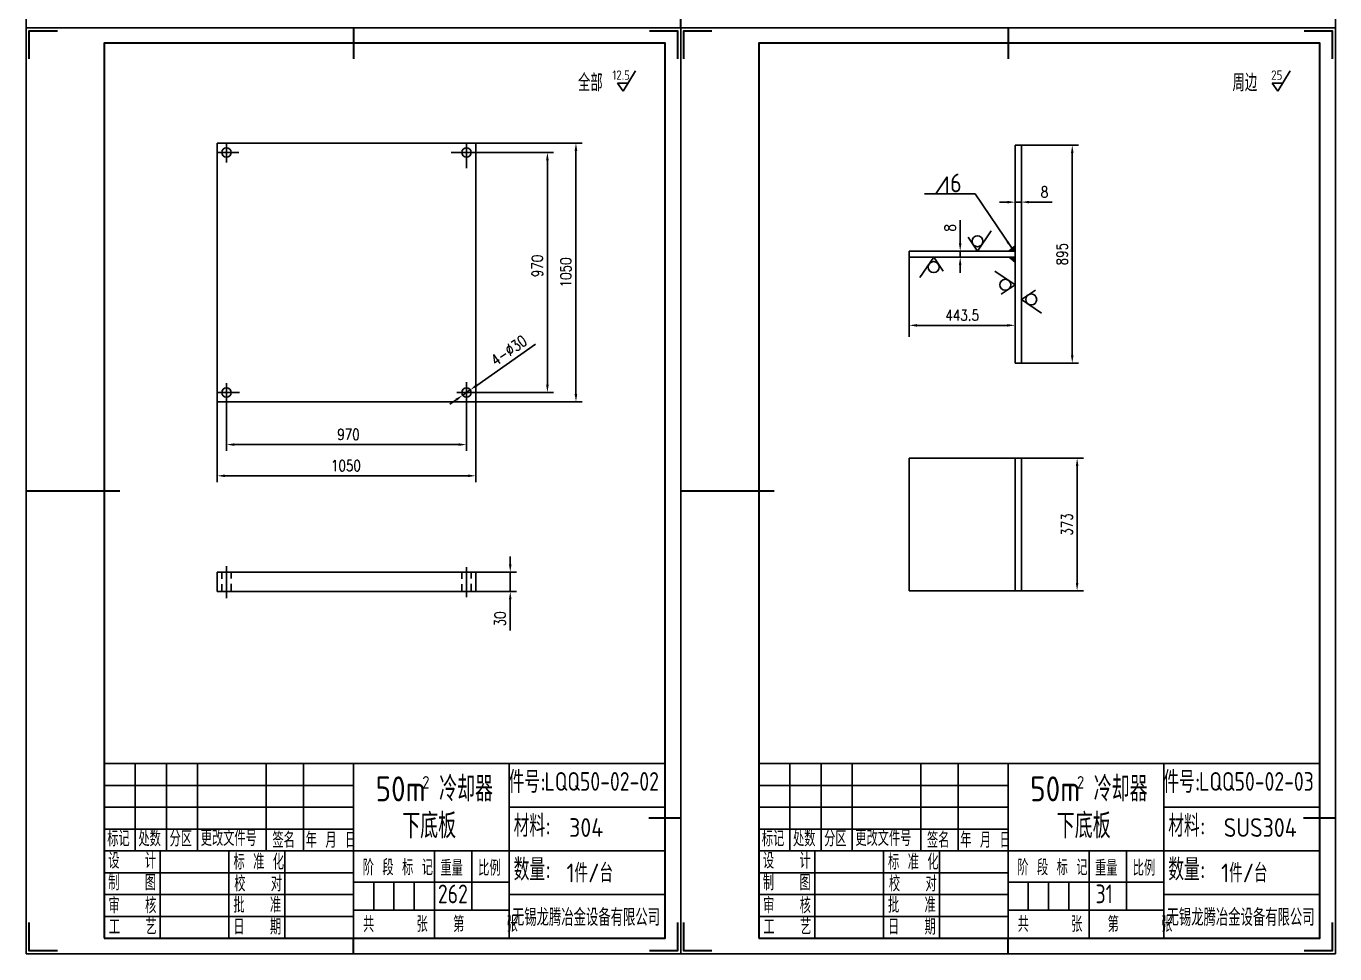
# Paper-space layout '布局1' of a CAD drawing. Extents: x 1187 to 4862, y -125 to 1349.
# Drawn here: x 3812.1 to 4231.9, y -125 to 172.5 of the extents above; entities that cross this region are included whole.
import ezdxf

# ---------------------------------------------------------------- set-up
doc = ezdxf.new("R2010")
doc.units = 0
doc.header["$MEASUREMENT"] = 0
doc.linetypes.add('CENTER', pattern=[50.8, 31.75, -6.35, 6.35, -6.35])
doc.linetypes.add('HIDDEN', pattern=[9.525, 6.35, -3.175])
doc.layers.get('DEFPOINTS').update_dxf_attribs({"linetype": 'CONTINUOUS'})
for name, color, linetype in [('一般注释', 5, 'CONTINUOUS'), ('中心线', 1, 'CENTER'), ('可见轮廓线', 7, 'CONTINUOUS'), ('图框_外框线', 7, 'CONTINUOUS'), ('图框_标题栏文字', 6, 'CONTINUOUS'), ('尺寸标注', 5, 'CONTINUOUS'), ('虚线', 4, 'HIDDEN')]:
    doc.layers.add(name, color=color, linetype=linetype)
doc.layers.add('图框_内框线', color=5, linetype='CONTINUOUS', lineweight=30)
doc.layers.add('图框_角线', color=5, linetype='CONTINUOUS', lineweight=30)
doc.styles.add('TH_GBDIM', font='romans.shx', dxfattribs={"width": 0.8, "bigfont": 'gbcbig.shx'})
doc.styles.add('工程字', font='gbenor.shx', dxfattribs={"bigfont": 'gbcbig.shx'})
doc.styles.add('总图名称', font='gbenor.shx', dxfattribs={"height": 8, "bigfont": 'gbcbig.shx'})
doc.dimstyles.new('TH_GBDIM', dxfattribs={"dimtxt": 3.5, "dimasz": 2.5, "dimexe": 2, "dimexo": 0, "dimgap": 1.5, "dimtad": 1, "dimdec": 1, "dimzin": 0, "dimdsep": 46, "dimtxsty": 'TH_GBDIM', "dimcen": 2.5, "dimclrd": 130, "dimclre": 130, "dimclrt": 3, "dimadec": 0, "dimazin": 0, "dimtfac": 0.714286, "dimtdec": 1, "dimtmove": 0, "dimatfit": 3, "dimfxl": 0, "dimtolj": 1, "dimtzin": 0, "dimlwd": -1, "dimlwe": -1, "dimarcsym": 0})

# ---------------------------------------------------------------- blocks, each defined once
blk = doc.blocks.new('*D157')
at = {"layer": 'DEFPOINTS', "color": 0}
for p in [(3954.59, 55.9), (3952.14, 54.17)]:
    blk.add_point(p, dxfattribs=at)
at = {"layer": '尺寸标注', "color": 5}
for p, q in [((3975.46, 70.51), (3956.64, 57.33)), ((3952.14, 54.17), (3954.59, 55.9)), ((3950.09, 52.74), (3948.04, 51.31))]:
    blk.add_line(p, q, dxfattribs=at)
for points in [[(3956.4, 57.67), (3956.88, 56.99), (3954.59, 55.9)], [(3949.85, 53.08), (3950.33, 52.4), (3952.14, 54.17)]]:
    blk.add_solid(points, dxfattribs=at)
at = {"layer": '尺寸标注', "color": 5, "insert": (3966.96, 68.53), "char_height": 3.5, "attachment_point": 5, "rotation": 35.005, "style": 'TH_GBDIM'}
blk.add_mtext('\\A1;4-%%C30', dxfattribs=at)
blk = doc.blocks.new('*D156')
at = {"layer": 'DEFPOINTS', "color": 0}
for p in [(3876.36, 55.04), (3953.36, 55.04), (3953.36, 38.34)]:
    blk.add_point(p, dxfattribs=at)
at = {"layer": '尺寸标注', "color": 5}
for p, q in [((3876.36, 55.04), (3876.36, 36.34)), ((3953.36, 55.04), (3953.36, 36.34)), ((3878.86, 38.34), (3950.86, 38.34))]:
    blk.add_line(p, q, dxfattribs=at)
for points in [[(3878.86, 38.76), (3878.86, 37.93), (3876.36, 38.34)], [(3950.86, 38.76), (3950.86, 37.93), (3953.36, 38.34)]]:
    blk.add_solid(points, dxfattribs=at)
at = {"layer": '尺寸标注', "color": 5, "insert": (3915.49, 41.59), "char_height": 3.5, "attachment_point": 5, "style": 'TH_GBDIM'}
blk.add_mtext('\\A1;970', dxfattribs=at)
blk = doc.blocks.new('*D155')
at = {"layer": 'DEFPOINTS', "color": 0}
for p in [(3873.36, 52.04), (3956.36, 52.04), (3956.36, 28.33)]:
    blk.add_point(p, dxfattribs=at)
at = {"layer": '尺寸标注', "color": 5}
for p, q in [((3873.36, 52.04), (3873.36, 26.33)), ((3956.36, 52.04), (3956.36, 26.33)), ((3875.86, 28.33), (3953.86, 28.33))]:
    blk.add_line(p, q, dxfattribs=at)
for points in [[(3875.86, 28.74), (3875.86, 27.91), (3873.36, 28.33)], [(3953.86, 28.74), (3953.86, 27.91), (3956.36, 28.33)]]:
    blk.add_solid(points, dxfattribs=at)
at = {"layer": '尺寸标注', "color": 5, "insert": (3914.68, 31.58), "char_height": 3.5, "attachment_point": 5, "style": 'TH_GBDIM'}
blk.add_mtext('\\A1;1050', dxfattribs=at)
blk = doc.blocks.new('*D154')
at = {"layer": 'DEFPOINTS', "color": 0}
for p in [(3953.36, 132.04), (3979.32, 132.04), (3953.36, 55.04)]:
    blk.add_point(p, dxfattribs=at)
at = {"layer": '尺寸标注', "color": 5}
for p, q in [((3953.36, 132.04), (3981.32, 132.04)), ((3979.32, 57.54), (3979.32, 129.54)), ((3953.36, 55.04), (3981.32, 55.04))]:
    blk.add_line(p, q, dxfattribs=at)
for points in [[(3978.9, 129.54), (3979.73, 129.54), (3979.32, 132.04)], [(3978.9, 57.54), (3979.73, 57.54), (3979.32, 55.04)]]:
    blk.add_solid(points, dxfattribs=at)
at = {"layer": '尺寸标注', "color": 5, "insert": (3976.07, 95.64), "char_height": 3.5, "attachment_point": 5, "rotation": 90, "style": 'TH_GBDIM'}
blk.add_mtext('\\A1;970', dxfattribs=at)
blk = doc.blocks.new('*D158')
at = {"layer": 'DEFPOINTS', "color": 0}
for p in [(3956.36, 135.04), (3988.48, 135.04), (3956.36, 52.04)]:
    blk.add_point(p, dxfattribs=at)
at = {"layer": '尺寸标注', "color": 5}
for p, q in [((3956.36, 135.04), (3990.48, 135.04)), ((3988.48, 54.54), (3988.48, 132.54)), ((3956.36, 52.04), (3990.48, 52.04))]:
    blk.add_line(p, q, dxfattribs=at)
for points in [[(3988.06, 132.54), (3988.89, 132.54), (3988.48, 135.04)], [(3988.06, 54.54), (3988.89, 54.54), (3988.48, 52.04)]]:
    blk.add_solid(points, dxfattribs=at)
at = {"layer": '尺寸标注', "color": 5, "insert": (3985.23, 93.54), "char_height": 3.5, "attachment_point": 5, "rotation": 90, "style": 'TH_GBDIM'}
blk.add_mtext('\\A1;1050', dxfattribs=at)
blk = doc.blocks.new('*D159')
at = {"layer": 'DEFPOINTS', "color": 0}
for p in [(3956.36, -2.58), (3956.36, -8.79), (3967.4, -8.79)]:
    blk.add_point(p, dxfattribs=at)
at = {"layer": '尺寸标注', "color": 5}
for p, q in [((3967.4, -0.08), (3967.4, 2.42)), ((3956.36, -2.58), (3969.4, -2.58)), ((3967.4, -2.58), (3967.4, -8.79)), ((3956.36, -8.79), (3969.4, -8.79)), ((3967.4, -11.29), (3967.4, -21.32))]:
    blk.add_line(p, q, dxfattribs=at)
for points in [[(3966.98, -0.08), (3967.81, -0.08), (3967.4, -2.58)], [(3966.98, -11.29), (3967.81, -11.29), (3967.4, -8.79)]]:
    blk.add_solid(points, dxfattribs=at)
at = {"layer": '尺寸标注', "color": 5, "insert": (3964.15, -17.56), "char_height": 3.5, "attachment_point": 5, "rotation": 90, "style": 'TH_GBDIM'}
blk.add_mtext('\\A1;30', dxfattribs=at)
blk = doc.blocks.new('*D160')
at = {"layer": 'DEFPOINTS', "color": 0}
for p in [(4131.37, 116.1), (4129.37, 112.01), (4131.37, 112.01)]:
    blk.add_point(p, dxfattribs=at)
at = {"layer": '尺寸标注', "color": 5}
for p, q in [((4129.37, 112.01), (4129.37, 118.1)), ((4131.37, 112.01), (4131.37, 118.1)), ((4126.87, 116.1), (4124.37, 116.1)), ((4129.37, 116.1), (4131.37, 116.1)), ((4133.87, 116.1), (4141.24, 116.1))]:
    blk.add_line(p, q, dxfattribs=at)
for points in [[(4126.87, 116.52), (4126.87, 115.68), (4129.37, 116.1)], [(4133.87, 116.52), (4133.87, 115.68), (4131.37, 116.1)]]:
    blk.add_solid(points, dxfattribs=at)
at = {"layer": '尺寸标注', "color": 5, "insert": (4138.8, 119.35), "char_height": 3.5, "attachment_point": 5, "style": 'TH_GBDIM'}
blk.add_mtext('\\A1;8', dxfattribs=at)
blk = doc.blocks.new('*D161')
at = {"layer": 'DEFPOINTS', "color": 0}
for p in [(4111.75, 100.4), (4115.39, 100.4), (4115.39, 98.4)]:
    blk.add_point(p, dxfattribs=at)
at = {"layer": '尺寸标注', "color": 5}
for p, q in [((4111.75, 102.9), (4111.75, 110.27)), ((4115.39, 100.4), (4109.75, 100.4)), ((4115.39, 98.4), (4109.75, 98.4)), ((4111.75, 98.4), (4111.75, 100.4)), ((4111.75, 95.9), (4111.75, 93.4))]:
    blk.add_line(p, q, dxfattribs=at)
for points in [[(4111.33, 102.9), (4112.16, 102.9), (4111.75, 100.4)], [(4111.33, 95.9), (4112.16, 95.9), (4111.75, 98.4)]]:
    blk.add_solid(points, dxfattribs=at)
at = {"layer": '尺寸标注', "color": 5, "insert": (4108.5, 107.84), "char_height": 3.5, "attachment_point": 5, "rotation": 90, "style": 'TH_GBDIM'}
blk.add_mtext('\\A1;8', dxfattribs=at)
blk = doc.blocks.new('*D162')
at = {"layer": 'DEFPOINTS', "color": 0}
for p in [(4131.37, 134.39), (4131.37, 64.42), (4147.7, 64.42)]:
    blk.add_point(p, dxfattribs=at)
at = {"layer": '尺寸标注', "color": 5}
for p, q in [((4131.37, 134.39), (4149.7, 134.39)), ((4147.7, 131.89), (4147.7, 66.92)), ((4131.37, 64.42), (4149.7, 64.42))]:
    blk.add_line(p, q, dxfattribs=at)
for points in [[(4147.28, 131.89), (4148.11, 131.89), (4147.7, 134.39)], [(4147.28, 66.92), (4148.11, 66.92), (4147.7, 64.42)]]:
    blk.add_solid(points, dxfattribs=at)
at = {"layer": '尺寸标注', "color": 5, "insert": (4144.45, 99.4), "char_height": 3.5, "attachment_point": 5, "rotation": 90, "style": 'TH_GBDIM'}
blk.add_mtext('\\A1;895', dxfattribs=at)
blk = doc.blocks.new('*D163')
at = {"layer": 'DEFPOINTS', "color": 0}
for p in [(4131.37, 33.98), (4131.37, -8.52), (4149.26, -8.52)]:
    blk.add_point(p, dxfattribs=at)
at = {"layer": '可见轮廓线', "color": 5}
for p, q in [((4131.37, 33.98), (4151.26, 33.98)), ((4149.26, 31.48), (4149.26, -6.02)), ((4131.37, -8.52), (4151.26, -8.52))]:
    blk.add_line(p, q, dxfattribs=at)
for points in [[(4148.85, 31.48), (4149.68, 31.48), (4149.26, 33.98)], [(4148.85, -6.02), (4149.68, -6.02), (4149.26, -8.52)]]:
    blk.add_solid(points, dxfattribs=at)
at = {"layer": '可见轮廓线', "color": 5, "insert": (4146.01, 12.73), "char_height": 3.5, "attachment_point": 5, "rotation": 90, "style": 'TH_GBDIM'}
blk.add_mtext('\\A1;373', dxfattribs=at)

psp = doc.layouts.new('布局1')

# ---------------------------------------------------------------- hatches: boundary and pattern name
at = {"layer": '可见轮廓线'}
h = psp.add_hatch(color=256, dxfattribs=at)
h.paths.add_polyline_path([(4129.371, 102.037), (4127.376, 100.404), (4129.371, 100.404)])
h.paths.add_polyline_path([(4129.371, 98.404), (4127.455, 98.404), (4129.371, 96.874)])

# ---------------------------------------------------------------- linework, layer by layer
at = {"layer": '一般注释'}
for p, q in [((4003.636, 151.727), (4007.585, 158.227)), ((4213.636, 151.727), (4217.585, 158.227)), ((4001.82, 154.26), (4005.175, 154.26)), ((4003.636, 151.727), (4001.82, 154.26)), ((4213.636, 151.727), (4211.82, 154.26)), ((4211.82, 154.26), (4215.175, 154.26)), ((4107.528, 124.18), (4103.881, 118.79)), ((4107.528, 118.79), (4107.528, 124.18)), ((4121.712, 106.883), (4117.272, 100.404)), ((4114.273, 104.899), (4117.272, 100.404)), ((4098.82, 91.925), (4103.259, 98.404)), ((4106.258, 93.909), (4103.259, 98.404)), ((4122.892, 94.001), (4129.371, 89.562)), ((4124.876, 86.563), (4129.371, 89.562)), ((4135.866, 87.9), (4131.371, 84.901)), ((4137.85, 80.462), (4131.371, 84.901))]:
    psp.add_line(p, q, dxfattribs=at)
for centre in [(4117.294, 103.562), (4103.237, 95.247), (4126.214, 89.584), (4134.529, 84.879)]:
    psp.add_circle(centre, 1.758, dxfattribs=at)
at = {"layer": '中心线'}
for p, q in [((3876.364, 128.86), (3876.364, 135.035)), ((3953.364, 127.031), (3953.364, 135.035)), ((3873.364, 132.035), (3880.308, 132.035)), ((3948.497, 132.035), (3956.364, 132.035)), ((3873.364, 55.035), (3880.536, 55.035)), ((3876.364, 52.035), (3876.364, 58.018)), ((3950.244, 55.035), (3956.364, 55.035)), ((3953.364, 52.035), (3953.364, 58.331)), ((3876.364, -10.945), (3876.364, -0.619)), ((3953.364, -10.583), (3953.364, -1.015))]:
    psp.add_line(p, q, dxfattribs=at)
at = {"layer": '可见轮廓线'}
for p, q in [((3873.364, 135.035), (3887.916, 135.035)), ((3873.364, 135.035), (3873.364, 120.483)), ((3887.916, 135.035), (3917.364, 135.035)), ((3917.364, 135.035), (3956.364, 135.035)), ((3956.364, 135.035), (3956.364, 101.535)), ((4129.371, 134.39), (4129.371, 64.418)), ((4129.371, 134.39), (4131.371, 134.39)), ((4131.371, 134.39), (4131.371, 64.418)), ((3873.364, 120.483), (3873.364, 101.535)), ((3873.364, 101.535), (3873.364, 66.588)), ((3956.364, 101.535), (3956.364, 52.035)), ((4127.376, 100.404), (4129.371, 102.037)), ((4095.385, 100.404), (4129.371, 100.404)), ((4095.385, 98.404), (4095.385, 100.404)), ((4095.385, 98.404), (4129.371, 98.404)), ((4127.455, 98.404), (4129.371, 96.874)), ((3873.364, 66.588), (3873.364, 52.035)), ((4129.371, 64.418), (4131.371, 64.418)), ((3873.364, 52.035), (3887.916, 52.035)), ((3887.916, 52.035), (3917.364, 52.035)), ((3917.364, 52.035), (3956.364, 52.035)), ((4095.385, -8.52), (4095.385, 33.98)), ((4095.385, 33.98), (4131.371, 33.98)), ((4129.371, 33.98), (4129.371, -8.52)), ((4131.371, 33.98), (4131.371, -8.52)), ((3873.364, -2.579), (3887.916, -2.579)), ((3873.364, -2.579), (3873.364, -8.79)), ((3887.916, -2.579), (3917.364, -2.579)), ((3917.364, -2.579), (3956.364, -2.579)), ((3956.364, -2.579), (3956.364, -8.79)), ((3873.364, -8.79), (3956.364, -8.79)), ((4095.385, -8.52), (4131.371, -8.52))]:
    psp.add_line(p, q, dxfattribs=at)
for centre in [(3876.364, 132.035), (3953.364, 132.035), (3876.364, 55.035), (3953.364, 55.035)]:
    psp.add_circle(centre, 1.5, dxfattribs=at)
at = {"layer": '图框_内框线'}
for points in [[(4022.102, 172.026), (4022.102, 182.026)], [(3917.102, 172.026), (3917.102, 162.026)], [(4127.102, 172.026), (4127.102, 162.026)], [(3812.102, 23.526), (3842.102, 23.526)], [(4022.102, 23.526), (4052.102, 23.526)], [(4021.852, -81.474), (4011.852, -81.474)], [(4231.852, -81.474), (4221.852, -81.474)], [(3917.102, -124.974), (3917.102, -119.974)], [(4127.102, -124.974), (4127.102, -119.974)]]:
    psp.add_lwpolyline(points, dxfattribs=at)
for points in [[(3837.102, -119.974), (4017.102, -119.974), (4017.102, 167.026), (3837.102, 167.026)], [(4047.102, -119.974), (4227.102, -119.974), (4227.102, 167.026), (4047.102, 167.026)]]:
    psp.add_lwpolyline(points, close=True, dxfattribs=at)
at = {"layer": '图框_外框线'}
for p, q in [((3837.102, -63.974), (3837.102, -119.974)), ((3837.102, -63.974), (4017.102, -63.974)), ((3847.102, -63.974), (3847.102, -91.974)), ((3857.102, -91.974), (3857.102, -63.974)), ((3867.102, -63.974), (3867.102, -91.974)), ((3889.102, -91.974), (3889.102, -63.974)), ((3901.102, -63.974), (3901.102, -91.974)), ((3917.102, -63.974), (3917.102, -119.974)), ((3967.102, -63.974), (3967.102, -119.974)), ((4017.102, -119.974), (4017.102, -63.974)), ((4047.102, -63.974), (4227.102, -63.974)), ((4047.102, -63.974), (4047.102, -119.974)), ((4057.102, -63.974), (4057.102, -91.974)), ((4067.102, -91.974), (4067.102, -63.974)), ((4077.102, -63.974), (4077.102, -91.974)), ((4099.102, -91.974), (4099.102, -63.974)), ((4111.102, -63.974), (4111.102, -91.974)), ((4127.102, -63.974), (4127.102, -119.974)), ((4177.102, -63.974), (4177.102, -119.974)), ((4227.102, -119.974), (4227.102, -63.974)), ((3837.102, -70.974), (3917.102, -70.974)), ((4047.102, -70.974), (4127.102, -70.974)), ((3837.102, -77.974), (3917.102, -77.974)), ((3967.102, -77.974), (4017.102, -77.974)), ((4047.102, -77.974), (4127.102, -77.974)), ((4177.102, -77.974), (4227.102, -77.974)), ((3837.102, -84.974), (3917.102, -84.974)), ((4047.102, -84.974), (4127.102, -84.974)), ((3837.102, -91.974), (3967.102, -91.974)), ((3837.102, -91.974), (4017.102, -91.974)), ((3855.102, -119.974), (3855.102, -91.974)), ((3877.102, -119.974), (3877.102, -91.974)), ((3895.102, -119.974), (3895.102, -91.974)), ((3943.102, -91.974), (3943.102, -119.974)), ((3955.102, -91.974), (3955.102, -110.974)), ((4047.102, -91.974), (4227.102, -91.974)), ((4047.102, -91.974), (4177.102, -91.974)), ((4065.102, -119.974), (4065.102, -91.974)), ((4087.102, -119.974), (4087.102, -91.974)), ((4105.102, -119.974), (4105.102, -91.974)), ((4153.102, -91.974), (4153.102, -119.974)), ((4165.102, -91.974), (4165.102, -110.974)), ((3837.102, -98.974), (3917.102, -98.974)), ((4047.102, -98.974), (4127.102, -98.974)), ((3967.102, -101.974), (3917.102, -101.974)), ((3923.602, -101.974), (3923.602, -110.974)), ((3930.102, -101.974), (3930.102, -110.974)), ((3936.602, -101.974), (3936.602, -110.974)), ((4177.102, -101.974), (4127.102, -101.974)), ((4133.602, -101.974), (4133.602, -110.974)), ((4140.102, -101.974), (4140.102, -110.974)), ((4146.602, -101.974), (4146.602, -110.974)), ((3837.102, -105.974), (3917.102, -105.974)), ((3967.102, -105.974), (4017.102, -105.974)), ((4047.102, -105.974), (4127.102, -105.974)), ((4177.102, -105.974), (4227.102, -105.974)), ((3837.102, -112.974), (3917.102, -112.974)), ((3967.102, -110.974), (3917.102, -110.974)), ((4047.102, -112.974), (4127.102, -112.974)), ((4177.102, -110.974), (4127.102, -110.974)), ((3837.102, -119.974), (4017.102, -119.974)), ((4047.102, -119.974), (4227.102, -119.974))]:
    psp.add_line(p, q, dxfattribs=at)
for points in [[(3812.102, 172.026), (4232.102, 172.026), (4232.102, 469.026), (3812.102, 469.026)], [(3812.102, -124.974), (4022.102, -124.974), (4022.102, 172.026), (3812.102, 172.026)], [(4022.102, -124.974), (4232.102, -124.974), (4232.102, 172.026), (4022.102, 172.026)]]:
    psp.add_lwpolyline(points, close=True, dxfattribs=at)
at = {"layer": '图框_角线', "flags": 128}
for points in [[(3813.102, 162.026), (3813.102, 171.026), (3822.102, 171.026)], [(4012.102, 171.026), (4021.102, 171.026), (4021.102, 162.026)], [(4023.102, 162.026), (4023.102, 171.026), (4032.102, 171.026)], [(4222.102, 171.026), (4231.102, 171.026), (4231.102, 162.026)], [(3822.102, -123.974), (3813.102, -123.974), (3813.102, -114.974)], [(4021.102, -114.974), (4021.102, -123.974), (4012.102, -123.974)], [(4032.102, -123.974), (4023.102, -123.974), (4023.102, -114.974)], [(4231.102, -114.974), (4231.102, -123.974), (4222.102, -123.974)]]:
    psp.add_lwpolyline(points, dxfattribs=at)
at = {"layer": '尺寸标注', "color": 5}
for p, q in [((4095.385, 72.887), (4095.385, 98.404)), ((4129.371, 100.404), (4129.371, 74.584)), ((4097.885, 76.584), (4126.871, 76.584))]:
    psp.add_line(p, q, dxfattribs=at)
for points in [[(4097.885, 77.001), (4097.885, 76.167), (4095.385, 76.584)], [(4126.871, 77.001), (4126.871, 76.167), (4129.371, 76.584)]]:
    psp.add_solid(points, dxfattribs=at)
at = {"layer": '虚线'}
for p, q in [((3874.864, -4.674), (3874.864, -2.579)), ((3877.864, -4.575), (3877.864, -2.579)), ((3951.864, -4.674), (3951.864, -2.579)), ((3954.864, -4.575), (3954.864, -2.579)), ((3874.864, -8.79), (3874.864, -6.453)), ((3877.864, -8.79), (3877.864, -6.354)), ((3951.864, -8.79), (3951.864, -6.453)), ((3954.864, -8.79), (3954.864, -6.354))]:
    psp.add_line(p, q, dxfattribs=at)

# ---------------------------------------------------------------- texts
at = {"layer": '一般注释'}
for s, height, style, p in [('全部', 5.5, '工程字', (3989.124, 151.644)), ('12.5', 3, '工程字', (4000.146, 155.334)), ('周边', 5.5, '工程字', (4199.124, 151.644)), ('25', 3, '工程字', (4211.521, 155.334)), ('6', 6, '工程字', (4108.521, 119.257)), ('50m 冷却器', 8, '总图名称', (3924.2, -76.077)), ('2', 4, '工程字', (3939.182, -71.974)), ('50m 冷却器', 8, '总图名称', (4134.2, -76.077)), ('2', 4, '工程字', (4149.221, -71.974)), ('下底板', 8, '总图名称', (3932.74, -87.907)), ('下底板', 8, '总图名称', (4142.74, -87.907)), ('304', 6, '工程字', (3986.288, -87.475)), ('SUS304', 6, '工程字', (4196.288, -87.475)), ('1件/台', 6, '工程字', (3985.469, -102.041)), ('1件/台', 6, '工程字', (4195.469, -102.041))]:
    psp.add_text(s, height=height, dxfattribs=dict(at, style=style)).set_placement(p)
at = {"layer": '一般注释', "style": '工程字', "width": 0.9}
for s, p in [('LQQ50-02-02', (3978.395, -72.689)), ('LQQ50-02-03', (4188.395, -72.689)), ('262', (3944.187, -108.756)), ('31', (4155.177, -108.756))]:
    psp.add_text(s, height=6, dxfattribs=at).set_placement(p)
at = {"layer": '可见轮廓线', "style": '工程字'}
for p in [(3967.936, -116.037), (4177.936, -116.037)]:
    psp.add_text('无锡龙腾冶金设备有限公司', height=5.5, dxfattribs=at).set_placement(p)
at = {"layer": '可见轮廓线', "color": 5, "insert": (4098.806, 117.04), "char_height": 3.5, "attachment_point": 9, "style": 'TH_GBDIM'}
psp.add_mtext('\\A1;', dxfattribs=at)
at = {"layer": '图框_标题栏文字', "style": '工程字'}
for s, height, p in [('件号:', 7, (3966.884, -73.367)), ('件号:', 7, (4176.884, -73.367)), ('材料:', 7, (3968.51, -87.463)), ('材料:', 7, (4178.51, -87.463)), ('标记', 5, (3838.102, -90.535)), ('处数', 5, (3848.102, -90.535)), ('分区', 5, (3858.102, -90.535)), ('更改文件号', 5, (3868.102, -90.387)), ('签名', 5, (3891.102, -90.974)), ('年 月 日', 5, (3901.775, -90.974)), ('标记', 5, (4048.102, -90.535)), ('处数', 5, (4058.102, -90.535)), ('分区', 5, (4068.102, -90.535)), ('更改文件号', 5, (4078.102, -90.387)), ('签名', 5, (4101.102, -90.974)), ('年 月 日', 5, (4111.775, -90.974)), ('设   计', 5, (3838.437, -97.626)), ('设   计', 5, (4048.437, -97.626)), ('标 准 化', 5, (3878.602, -97.974)), ('阶 段 标 记', 5, (3920.074, -99.774)), ('重量', 5, (3944.993, -99.974)), ('比例', 5, (3957.102, -99.974)), ('数量:', 7, (3968.51, -101.463)), ('标 准 化', 5, (4088.602, -97.974)), ('阶 段 标 记', 5, (4130.074, -99.774)), ('重量', 5, (4154.993, -99.974)), ('比例', 5, (4167.102, -99.974)), ('数量:', 7, (4178.51, -101.463)), ('制   图', 5, (3838.437, -104.626)), ('校   对', 5, (3878.867, -104.974)), ('制   图', 5, (4048.437, -104.626)), ('校   对', 5, (4088.867, -104.974)), ('审   核', 5, (3838.527, -111.991)), ('批   准', 5, (3878.572, -111.826)), ('审   核', 5, (4048.527, -111.991)), ('批   准', 5, (4088.572, -111.826)), ('工   艺', 5, (3838.642, -118.826)), ('共     张   第     张', 5, (3920.176, -117.974)), ('工   艺', 5, (4048.642, -118.826)), ('共     张   第     张', 5, (4130.176, -117.974)), ('日   期', 5, (3878.572, -118.826)), ('日   期', 5, (4088.572, -118.826))]:
    psp.add_text(s, height=height, dxfattribs=at).set_placement(p)
at = {"layer": '尺寸标注', "color": 5, "insert": (4112.378, 79.834), "char_height": 3.5, "attachment_point": 5, "style": 'TH_GBDIM'}
psp.add_mtext('443.5', dxfattribs=at)

# ---------------------------------------------------------------- dimensions: what is measured, and where the dimension line sits
at = {"layer": '可见轮廓线'}
dim = psp.add_linear_dim(base=(4149.263, -8.52), p1=(4131.371, 33.98), p2=(4131.371, -8.52), angle=90, text='373', dimstyle='TH_GBDIM', override={"dimclrd": 5, "dimclre": 5, "dimclrt": 5}, dxfattribs=at)
dim.commit()
dim.dimension.update_dxf_attribs({"geometry": '*D163', "text_midpoint": (4146.013, 12.73)})
at = {"layer": '尺寸标注'}
for base, p1, p2, text, picture, middle in [((3988.477, 135.035), (3956.364, 52.035), (3956.364, 135.035), '1050', '*D158', (3985.227, 93.535)), ((4147.697, 64.418), (4131.371, 134.39), (4131.371, 64.418), '895', '*D162', (4144.447, 99.404)), ((4111.747, 100.404), (4115.385, 98.404), (4115.385, 100.404), '8', '*D161', (4108.497, 107.837)), ((3967.398, -8.79), (3956.364, -2.579), (3956.364, -8.79), '30', '*D159', (3964.148, -17.557))]:
    dim = psp.add_linear_dim(base=base, p1=p1, p2=p2, angle=90, text=text, dimstyle='TH_GBDIM', override={"dimclrd": 5, "dimclre": 5, "dimclrt": 5}, dxfattribs=at)
    dim.commit()
    dim.dimension.update_dxf_attribs({"geometry": picture, "text_midpoint": middle})
dim = psp.add_linear_dim(base=(3979.316, 132.035), p1=(3953.364, 55.035), p2=(3953.364, 132.035), angle=90, text='970', dimstyle='TH_GBDIM', override={"dimdec": 2, "dimclrd": 5, "dimclre": 5, "dimclrt": 5, "dimtdec": 2}, dxfattribs=at)
dim.commit()
dim.dimension.update_dxf_attribs({"geometry": '*D154', "text_midpoint": (3979.316, 95.644), "dimtype": 160})
dim = psp.add_linear_dim(base=(4131.371, 116.1), p1=(4129.371, 112.011), p2=(4131.371, 112.011), text='8', dimstyle='TH_GBDIM', override={"dimclrd": 5, "dimclre": 5, "dimclrt": 5}, dxfattribs=at)
dim.commit()
dim.dimension.update_dxf_attribs({"geometry": '*D160', "text_midpoint": (4138.804, 119.35)})
dim = psp.add_diameter_dim_2p(p1=(3952.136, 54.175), p2=(3954.593, 55.896), text='4-%%C30', dimstyle='TH_GBDIM', override={"dimclrd": 5, "dimclre": 5, "dimclrt": 5}, dxfattribs=at)
dim.commit()
dim.dimension.update_dxf_attribs({"geometry": '*D157', "text_midpoint": (3968.827, 65.865), "dimtype": 163})
for base, p1, p2, text, picture, middle in [((3953.364, 38.344), (3876.364, 55.035), (3953.364, 55.035), '970', '*D156', (3915.493, 38.344)), ((3956.364, 28.326), (3873.364, 52.035), (3956.364, 52.035), '1050', '*D155', (3914.676, 28.326))]:
    dim = psp.add_linear_dim(base=base, p1=p1, p2=p2, text=text, dimstyle='TH_GBDIM', override={"dimdec": 2, "dimclrd": 5, "dimclre": 5, "dimclrt": 5, "dimtdec": 2}, dxfattribs=at)
    dim.commit()
    dim.dimension.update_dxf_attribs({"geometry": picture, "text_midpoint": middle, "dimtype": 160})

# ---------------------------------------------------------------- leaders
at = {"layer": '可见轮廓线'}
psp.add_leader([(4128.373, 101.22), (4116.573, 118.79), (4100.306, 118.79)], dimstyle='TH_GBDIM', override={"dimgap": 1.5, "dimtad": 0, "dimclrd": 5, "dimclre": 5, "dimclrt": 5}, dxfattribs=at)

doc.saveas('drawing.dxf')
